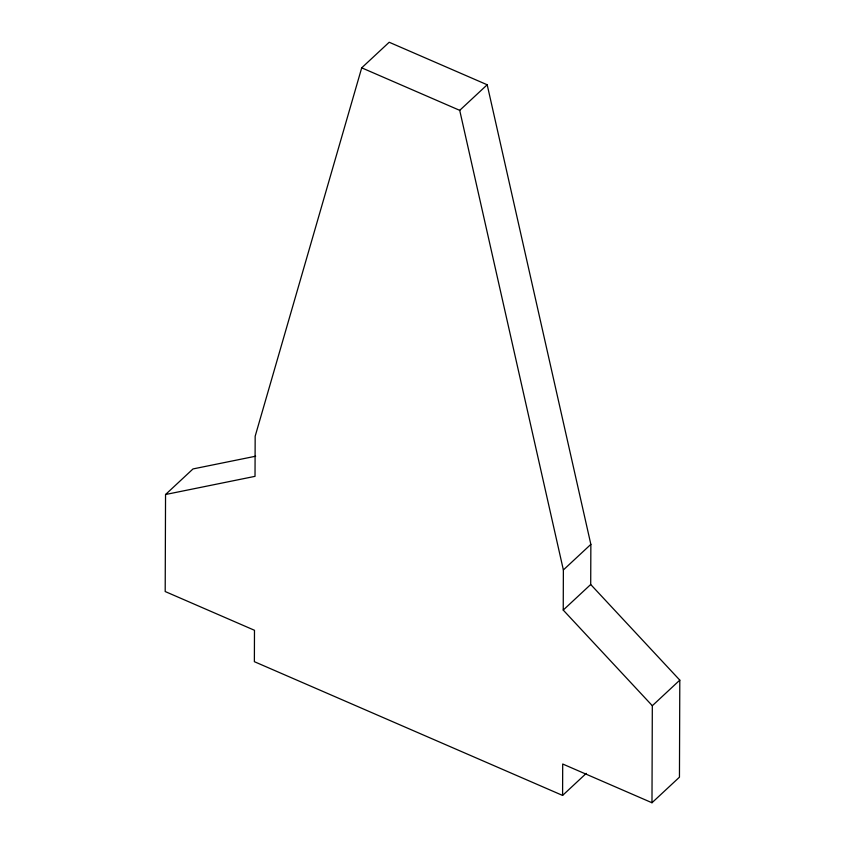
<?xml version="1.0" encoding="UTF-8"?>
<svg xmlns="http://www.w3.org/2000/svg" width="845" height="845" viewBox="0 0 845 845"><rect width="100%" height="100%" fill="white"/><g stroke="black" fill="none" stroke-linecap="round" stroke-linejoin="round"><path stroke-width="1.27" d="M255.655 456.215L193.019 468.933L165.546 494.515L165.197 591.542L254.482 630.285L254.377 661.688L562.59 795.42L586.272 773.365M562.59 795.42L562.696 764.007L651.981 802.75L679.454 777.168L679.803 680.14L590.708 584.497L590.856 544.37L487.195 84.775L389.196 42.25L361.713 67.832L255.169 436.221L255.021 476.348L165.546 494.515M651.981 802.75L652.319 705.723L563.235 610.079L563.372 569.952L459.712 110.346L361.713 67.832M459.712 110.346L487.195 84.775M563.372 569.952L590.856 544.37M563.235 610.079L590.708 584.497M652.319 705.723L679.803 680.14"/></g></svg>
